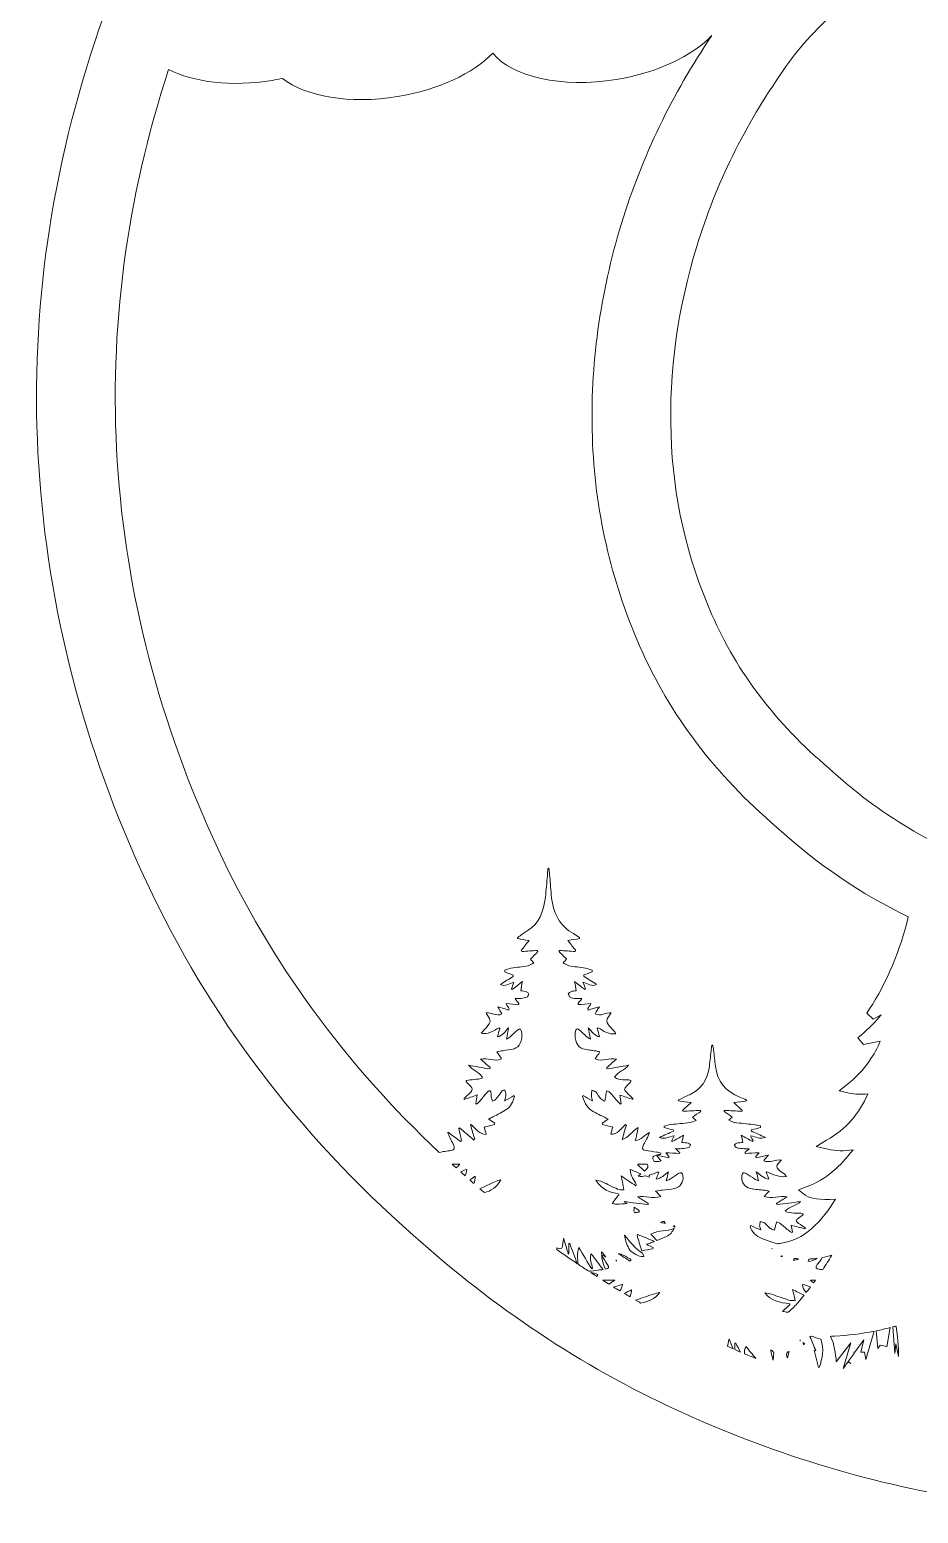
# Model space of a CAD drawing. Header units: millimetres. Extents: x 14 to 187, y -120 to -22.
# Drawn here: x 13.7 to 47.5, y -115.7 to -59.2 of the extents above; entities that cross this region are included whole.
import ezdxf

# ---------------------------------------------------------------- set-up
doc = ezdxf.new("R2010")
doc.units = ezdxf.units.MM
doc.header["$MEASUREMENT"] = 0
doc.layers.add('Layer 2', color=7, linetype='Continuous')

msp = doc.modelspace()

# ---------------------------------------------------------------- linework, layer by layer
at = {"layer": 'Layer 2', "lineweight": 0}
for points, knots in [([(64.822, -64.776), (64.822, -64.776), (60.546, -85.003), (60.546, -85.003), (60.546, -85.003), (71.295, -85.003), (71.295, -85.003), (71.295, -85.003), (70.832, -85.581), (70.832, -85.581), (69.059, -87.585), (67.036, -89.106), (64.763, -90.146), (62.49, -91.186), (60.141, -91.804), (57.714, -91.996), (57.227, -92.034), (56.742, -92.054), (56.259, -92.054), (54.33, -92.054), (52.426, -91.745), (50.547, -91.129), (48.195, -90.359), (46.057, -89.088), (44.133, -87.314), (42.127, -85.62), (40.645, -83.674), (39.682, -81.477), (38.718, -79.282), (38.198, -76.99), (38.122, -74.6), (38.044, -72.213), (38.371, -69.824), (39.104, -67.434), (39.836, -65.047), (40.934, -62.811), (42.399, -60.73), (43.477, -59.112), (45.115, -57.707), (47.311, -56.512), (49.507, -55.318), (51.952, -54.471), (54.65, -53.969), (56.111, -53.698), (57.616, -53.563), (59.167, -53.563), (60.48, -53.563), (61.826, -53.66), (63.204, -53.853), (66.209, -54.278), (69.098, -55.338), (71.872, -57.032), (71.872, -57.032), (87.707, -39.232), (87.707, -39.232), (83.315, -35.842), (78.247, -33.453), (72.508, -32.066), (68.374, -31.067), (64.2, -30.569), (59.986, -30.569), (58.348, -30.569), (56.705, -30.644), (55.055, -30.794), (49.16, -31.334), (43.534, -32.799), (38.18, -35.186), (32.823, -37.576), (28.298, -40.85), (24.598, -45.011), (20.745, -49.403), (17.933, -54.278), (16.161, -59.633), (14.388, -64.989), (13.676, -70.382), (14.023, -75.814), (14.369, -81.246), (15.737, -86.525), (18.126, -91.649), (20.513, -96.774), (23.905, -101.262), (28.298, -105.114), (31.378, -107.888), (34.712, -110.104), (38.295, -111.76), (41.878, -113.418), (45.577, -114.554), (49.392, -115.17), (51.652, -115.535), (53.919, -115.717), (56.193, -115.717), (57.756, -115.717), (59.322, -115.631), (60.892, -115.459), (64.744, -115.034), (68.48, -114.13), (72.103, -112.743), (72.103, -112.743), (72.103, -115.17), (72.103, -115.17), (72.103, -115.17), (94.873, -115.286), (94.873, -115.286), (94.873, -115.286), (94.873, -64.891), (94.873, -64.891), (94.873, -64.891), (64.822, -64.776), (64.822, -64.776)], [0, 0, 0, 0, 1, 1, 1, 2, 2, 2, 3, 3, 3, 4, 4, 4, 5, 5, 5, 6, 6, 6, 7, 7, 7, 8, 8, 8, 9, 9, 9, 10, 10, 10, 11, 11, 11, 12, 12, 12, 13, 13, 13, 14, 14, 14, 15, 15, 15, 16, 16, 16, 17, 17, 17, 18, 18, 18, 19, 19, 19, 20, 20, 20, 21, 21, 21, 22, 22, 22, 23, 23, 23, 24, 24, 24, 25, 25, 25, 26, 26, 26, 27, 27, 27, 28, 28, 28, 29, 29, 29, 30, 30, 30, 31, 31, 31, 32, 32, 32, 33, 33, 33, 34, 34, 34, 35, 35, 35, 36, 36, 36, 36]), ([(45.668, -96.531), (45.668, -96.531), (45.586, -96.659), (45.586, -96.659), (45.586, -96.659), (45.825, -96.884), (45.825, -96.884), (45.825, -96.884), (46.13, -96.718), (46.13, -96.718), (45.919, -96.98), (45.674, -97.228), (45.381, -97.48), (45.381, -97.48), (45.248, -97.594), (45.248, -97.594), (45.248, -97.594), (45.453, -97.854), (45.453, -97.854), (45.453, -97.854), (46.1, -97.725), (46.1, -97.725), (45.995, -97.979), (45.856, -98.229), (45.68, -98.484), (45.455, -98.808), (45.178, -99.099), (44.831, -99.376), (44.831, -99.376), (44.527, -99.619), (44.527, -99.619), (44.527, -99.619), (44.908, -99.698), (44.908, -99.698), (45.142, -99.747), (45.371, -99.758), (45.618, -99.733), (45.313, -100.488), (44.799, -101.067), (44.052, -101.499), (44.052, -101.499), (43.65, -101.732), (43.65, -101.732), (43.65, -101.732), (44.102, -101.835), (44.102, -101.835), (44.403, -101.905), (44.714, -101.916), (45.061, -101.867), (44.57, -102.476), (44.063, -102.99), (43.292, -103.271), (43.292, -103.271), (42.984, -103.384), (42.984, -103.384), (42.984, -103.384), (43.241, -103.586), (43.241, -103.586), (43.427, -103.734), (43.804, -103.784), (44.39, -103.742), (44.145, -104.138), (43.861, -104.535), (43.484, -104.865), (43.127, -105.176), (42.733, -105.361), (42.281, -105.429), (42.25, -105.433), (42.22, -105.439), (42.192, -105.446), (42.192, -105.446), (42.162, -105.452), (42.162, -105.452), (41.961, -105.381), (41.766, -105.319), (41.58, -105.24), (41.37, -105.151), (41.206, -105.008), (41.134, -104.786), (41.141, -104.775), (41.149, -104.763), (41.156, -104.752), (41.278, -104.804), (41.401, -104.855), (41.547, -104.917), (41.524, -104.847), (41.5, -104.808), (41.5, -104.768), (41.5, -104.71), (41.516, -104.652), (41.525, -104.594), (41.578, -104.611), (41.64, -104.615), (41.681, -104.647), (41.76, -104.71), (41.822, -104.793), (41.902, -104.856), (41.947, -104.892), (42.011, -104.904), (42.066, -104.927), (42.078, -104.876), (42.09, -104.824), (42.101, -104.773), (42.103, -104.765), (42.099, -104.755), (42.102, -104.748), (42.117, -104.702), (42.133, -104.656), (42.149, -104.611), (42.191, -104.626), (42.24, -104.633), (42.274, -104.659), (42.37, -104.734), (42.459, -104.82), (42.554, -104.898), (42.607, -104.941), (42.665, -104.977), (42.721, -105.016), (42.731, -105.008), (42.742, -105), (42.752, -104.992), (42.734, -104.91), (42.716, -104.828), (42.697, -104.738), (42.884, -104.785), (43.059, -104.83), (43.235, -104.874), (43.238, -104.864), (43.242, -104.854), (43.245, -104.843), (43.159, -104.784), (43.072, -104.727), (42.987, -104.666), (42.863, -104.577), (42.864, -104.551), (42.985, -104.464), (43.045, -104.421), (43.103, -104.376), (43.162, -104.332), (43.159, -104.32), (43.155, -104.308), (43.152, -104.296), (42.935, -104.251), (42.699, -104.314), (42.468, -104.203), (42.645, -104.021), (42.887, -103.993), (43.057, -103.838), (42.756, -103.875), (42.456, -103.912), (42.155, -103.949), (42.153, -103.935), (42.15, -103.921), (42.148, -103.907), (42.283, -103.822), (42.418, -103.736), (42.554, -103.65), (42.258, -103.598), (41.976, -103.747), (41.667, -103.641), (41.738, -103.565), (41.79, -103.509), (41.857, -103.436), (41.787, -103.423), (41.739, -103.412), (41.69, -103.406), (41.51, -103.384), (41.327, -103.374), (41.149, -103.34), (40.916, -103.295), (40.779, -103.074), (40.824, -102.843), (40.845, -102.739), (40.894, -102.71), (40.984, -102.763), (41.093, -102.828), (41.195, -102.906), (41.302, -102.974), (41.341, -102.999), (41.387, -103.012), (41.462, -103.044), (41.426, -102.906), (41.399, -102.803), (41.372, -102.701), (41.525, -102.809), (41.639, -102.958), (41.845, -102.977), (41.811, -102.888), (41.779, -102.806), (41.747, -102.724), (41.756, -102.717), (41.765, -102.709), (41.774, -102.701), (42.012, -102.804), (42.249, -102.914), (42.522, -102.881), (42.497, -102.84), (42.464, -102.812), (42.431, -102.784), (42.361, -102.729), (42.288, -102.678), (42.223, -102.618), (42.126, -102.529), (42.127, -102.467), (42.216, -102.369), (42.248, -102.335), (42.282, -102.302), (42.329, -102.253), (42.093, -102.226), (41.891, -102.378), (41.655, -102.278), (41.72, -102.202), (41.771, -102.143), (41.834, -102.067), (41.665, -102.103), (41.515, -102.135), (41.365, -102.167), (41.36, -102.153), (41.356, -102.138), (41.351, -102.124), (41.39, -102.078), (41.429, -102.032), (41.48, -101.972), (41.29, -101.983), (41.121, -101.993), (40.951, -102.002), (40.949, -101.989), (40.948, -101.975), (40.946, -101.961), (40.991, -101.922), (41.035, -101.883), (41.107, -101.82), (40.993, -101.82), (40.918, -101.825), (40.845, -101.819), (40.766, -101.812), (40.684, -101.805), (40.61, -101.779), (40.576, -101.767), (40.558, -101.711), (40.532, -101.675), (40.566, -101.652), (40.596, -101.618), (40.632, -101.61), (40.705, -101.593), (40.782, -101.59), (40.862, -101.581), (40.841, -101.491), (40.822, -101.408), (40.798, -101.306), (40.957, -101.395), (41.095, -101.471), (41.232, -101.547), (41.238, -101.535), (41.245, -101.524), (41.252, -101.512), (41.223, -101.459), (41.194, -101.406), (41.149, -101.324), (41.35, -101.366), (41.512, -101.475), (41.719, -101.389), (41.521, -101.3), (41.349, -101.223), (41.177, -101.145), (41.181, -101.132), (41.186, -101.118), (41.19, -101.105), (41.305, -101.073), (41.42, -101.042), (41.535, -101.011), (41.534, -100.992), (41.532, -100.974), (41.531, -100.955), (41.439, -100.936), (41.347, -100.911), (41.253, -100.9), (41.018, -100.872), (40.781, -100.854), (40.546, -100.823), (40.475, -100.813), (40.408, -100.771), (40.321, -100.736), (40.381, -100.684), (40.412, -100.658), (40.459, -100.618), (40.346, -100.54), (40.244, -100.468), (40.142, -100.397), (40.147, -100.385), (40.152, -100.372), (40.157, -100.36), (40.38, -100.371), (40.602, -100.383), (40.825, -100.395), (40.829, -100.382), (40.834, -100.369), (40.838, -100.356), (40.739, -100.266), (40.64, -100.176), (40.513, -100.06), (40.702, -100.037), (40.849, -100.02), (40.997, -100.002), (40.998, -99.99), (41, -99.979), (41.001, -99.967), (40.915, -99.928), (40.83, -99.886), (40.742, -99.851), (40.206, -99.637), (39.877, -99.26), (39.814, -98.673), (39.792, -98.471), (39.769, -98.269), (39.745, -98.067), (39.737, -98.002), (39.724, -97.938), (39.714, -97.873), (39.702, -97.875), (39.69, -97.876), (39.678, -97.877), (39.669, -97.952), (39.66, -98.027), (39.651, -98.102), (39.625, -98.316), (39.604, -98.531), (39.571, -98.745), (39.502, -99.2), (39.283, -99.553), (38.851, -99.752), (38.736, -99.805), (38.621, -99.86), (38.507, -99.915), (38.469, -99.933), (38.433, -99.954), (38.396, -99.973), (38.4, -99.983), (38.403, -99.992), (38.406, -100.002), (38.553, -100.02), (38.7, -100.039), (38.887, -100.063), (38.756, -100.18), (38.657, -100.269), (38.558, -100.358), (38.564, -100.37), (38.569, -100.382), (38.575, -100.395), (38.798, -100.383), (39.02, -100.372), (39.243, -100.361), (39.246, -100.373), (39.249, -100.386), (39.253, -100.398), (39.151, -100.471), (39.05, -100.544), (38.941, -100.622), (38.991, -100.665), (39.022, -100.691), (39.081, -100.742), (38.985, -100.775), (38.915, -100.814), (38.841, -100.823), (38.602, -100.855), (38.361, -100.873), (38.121, -100.902), (38.034, -100.912), (37.949, -100.94), (37.864, -100.959), (37.864, -100.977), (37.864, -100.995), (37.864, -101.013), (37.979, -101.044), (38.094, -101.076), (38.21, -101.107), (38.211, -101.121), (38.213, -101.135), (38.215, -101.149), (38.043, -101.226), (37.871, -101.304), (37.679, -101.39), (37.888, -101.474), (38.049, -101.363), (38.241, -101.329), (38.202, -101.407), (38.175, -101.464), (38.147, -101.52), (38.155, -101.53), (38.163, -101.539), (38.171, -101.549), (38.307, -101.472), (38.442, -101.394), (38.601, -101.304), (38.577, -101.406), (38.557, -101.489), (38.536, -101.58), (38.62, -101.59), (38.7, -101.595), (38.777, -101.612), (38.809, -101.619), (38.86, -101.653), (38.859, -101.674), (38.858, -101.708), (38.829, -101.763), (38.801, -101.772), (38.718, -101.798), (38.629, -101.809), (38.542, -101.818), (38.471, -101.825), (38.399, -101.819), (38.294, -101.819), (38.367, -101.887), (38.412, -101.928), (38.456, -101.969), (38.453, -101.981), (38.449, -101.993), (38.446, -102.004), (38.276, -101.994), (38.106, -101.984), (37.92, -101.973), (37.972, -102.037), (38.01, -102.083), (38.047, -102.129), (38.041, -102.142), (38.035, -102.154), (38.028, -102.167), (37.882, -102.135), (37.735, -102.103), (37.572, -102.068), (37.626, -102.054), (37.681, -102.04), (37.736, -102.026), (37.735, -102.013), (37.734, -101.999), (37.734, -101.986), (37.682, -101.974), (37.631, -101.958), (37.579, -101.95), (37.434, -101.927), (37.288, -101.914), (37.144, -101.884), (37.023, -101.859), (37.008, -101.797), (37.079, -101.661), (37.115, -101.592), (37.157, -101.528), (37.191, -101.458), (37.231, -101.374), (37.267, -101.286), (37.305, -101.2), (37.118, -101.289), (36.981, -101.497), (36.761, -101.51), (36.799, -101.338), (36.831, -101.195), (36.873, -101.008), (36.644, -101.148), (36.499, -101.403), (36.259, -101.47), (36.317, -101.27), (36.368, -101.095), (36.419, -100.921), (36.409, -100.913), (36.399, -100.904), (36.389, -100.896), (36.222, -101.065), (36.07, -101.281), (35.825, -101.272), (35.854, -101.172), (35.877, -101.091), (35.903, -101.001), (35.764, -100.967), (35.636, -100.935), (35.507, -100.904), (35.505, -100.884), (35.503, -100.864), (35.502, -100.845), (35.574, -100.796), (35.646, -100.747), (35.728, -100.691), (35.53, -100.593), (35.34, -100.513), (35.158, -100.406), (34.968, -100.294), (34.82, -100.113), (34.754, -99.834), (34.761, -99.82), (34.767, -99.806), (34.774, -99.792), (34.885, -99.856), (34.996, -99.921), (35.129, -99.999), (35.108, -99.911), (35.086, -99.861), (35.086, -99.812), (35.086, -99.739), (35.101, -99.665), (35.109, -99.592), (35.157, -99.613), (35.213, -99.619), (35.25, -99.659), (35.322, -99.738), (35.379, -99.843), (35.451, -99.922), (35.492, -99.968), (35.55, -99.983), (35.6, -100.011), (35.611, -99.947), (35.622, -99.882), (35.632, -99.818), (35.633, -99.807), (35.63, -99.795), (35.632, -99.786), (35.646, -99.728), (35.661, -99.671), (35.675, -99.614), (35.713, -99.633), (35.758, -99.641), (35.789, -99.674), (35.876, -99.769), (35.957, -99.876), (36.043, -99.974), (36.091, -100.029), (36.144, -100.074), (36.194, -100.124), (36.204, -100.114), (36.213, -100.104), (36.223, -100.094), (36.206, -99.99), (36.19, -99.886), (36.173, -99.774), (36.342, -99.833), (36.501, -99.889), (36.661, -99.945), (36.664, -99.932), (36.667, -99.919), (36.67, -99.906), (36.592, -99.832), (36.513, -99.76), (36.436, -99.683), (36.324, -99.571), (36.325, -99.538), (36.434, -99.428), (36.488, -99.374), (36.541, -99.318), (36.595, -99.262), (36.592, -99.247), (36.589, -99.233), (36.585, -99.218), (36.389, -99.16), (36.175, -99.24), (35.965, -99.1), (36.126, -98.871), (36.345, -98.837), (36.499, -98.64), (36.226, -98.687), (35.954, -98.734), (35.681, -98.78), (35.679, -98.763), (35.677, -98.745), (35.674, -98.728), (35.797, -98.62), (35.92, -98.512), (36.043, -98.404), (35.774, -98.339), (35.518, -98.526), (35.237, -98.393), (35.302, -98.297), (35.349, -98.226), (35.411, -98.134), (35.347, -98.118), (35.303, -98.104), (35.259, -98.097), (35.095, -98.069), (34.929, -98.057), (34.767, -98.014), (34.556, -97.958), (34.431, -97.679), (34.473, -97.388), (34.491, -97.257), (34.536, -97.221), (34.618, -97.288), (34.717, -97.37), (34.809, -97.468), (34.906, -97.553), (34.941, -97.584), (34.983, -97.601), (35.052, -97.641), (35.019, -97.467), (34.994, -97.338), (34.97, -97.209), (35.108, -97.346), (35.213, -97.533), (35.399, -97.557), (35.368, -97.445), (35.339, -97.342), (35.31, -97.239), (35.318, -97.229), (35.326, -97.22), (35.335, -97.21), (35.551, -97.339), (35.766, -97.478), (36.014, -97.437), (35.991, -97.385), (35.961, -97.349), (35.931, -97.315), (35.868, -97.244), (35.801, -97.18), (35.742, -97.105), (35.655, -96.993), (35.655, -96.914), (35.736, -96.792), (35.765, -96.748), (35.796, -96.707), (35.838, -96.646), (35.624, -96.612), (35.441, -96.803), (35.227, -96.677), (35.286, -96.581), (35.332, -96.507), (35.39, -96.412), (35.236, -96.457), (35.1, -96.497), (34.964, -96.537), (34.959, -96.519), (34.955, -96.501), (34.951, -96.483), (34.987, -96.425), (35.022, -96.367), (35.068, -96.292), (34.896, -96.306), (34.742, -96.318), (34.588, -96.33), (34.586, -96.313), (34.585, -96.295), (34.584, -96.278), (34.624, -96.229), (34.664, -96.18), (34.729, -96.1), (34.626, -96.1), (34.558, -96.106), (34.491, -96.099), (34.42, -96.091), (34.346, -96.081), (34.278, -96.049), (34.248, -96.034), (34.231, -95.963), (34.208, -95.918), (34.238, -95.89), (34.266, -95.846), (34.299, -95.836), (34.365, -95.814), (34.434, -95.811), (34.507, -95.799), (34.488, -95.686), (34.471, -95.582), (34.449, -95.453), (34.594, -95.565), (34.718, -95.661), (34.843, -95.757), (34.849, -95.742), (34.855, -95.727), (34.861, -95.713), (34.835, -95.646), (34.809, -95.58), (34.767, -95.476), (34.95, -95.53), (35.097, -95.666), (35.285, -95.558), (35.106, -95.446), (34.949, -95.349), (34.793, -95.251), (34.797, -95.234), (34.801, -95.217), (34.805, -95.2), (34.909, -95.161), (35.014, -95.121), (35.118, -95.082), (35.117, -95.058), (35.116, -95.035), (35.114, -95.012), (35.03, -94.988), (34.947, -94.957), (34.862, -94.943), (34.649, -94.907), (34.434, -94.885), (34.221, -94.845), (34.156, -94.833), (34.095, -94.78), (34.016, -94.736), (34.071, -94.67), (34.099, -94.637), (34.141, -94.587), (34.039, -94.489), (33.946, -94.399), (33.853, -94.309), (33.858, -94.294), (33.862, -94.278), (33.867, -94.262), (34.069, -94.277), (34.271, -94.292), (34.474, -94.306), (34.477, -94.29), (34.481, -94.274), (34.485, -94.257), (34.395, -94.144), (34.306, -94.031), (34.19, -93.885), (34.362, -93.857), (34.495, -93.834), (34.629, -93.812), (34.631, -93.797), (34.632, -93.782), (34.633, -93.768), (34.555, -93.719), (34.478, -93.667), (34.399, -93.622), (33.912, -93.352), (33.613, -92.878), (33.556, -92.139), (33.536, -91.884), (33.515, -91.63), (33.493, -91.376), (33.486, -91.295), (33.475, -91.214), (33.465, -91.133), (33.454, -91.134), (33.443, -91.136), (33.432, -91.137), (33.424, -91.232), (33.416, -91.326), (33.408, -91.42), (33.384, -91.69), (33.365, -91.961), (33.335, -92.229), (33.272, -92.803), (33.074, -93.247), (32.682, -93.497), (32.577, -93.564), (32.473, -93.633), (32.369, -93.702), (32.335, -93.725), (32.303, -93.751), (32.269, -93.776), (32.272, -93.788), (32.275, -93.8), (32.278, -93.812), (32.412, -93.835), (32.545, -93.859), (32.715, -93.888), (32.596, -94.036), (32.506, -94.148), (32.416, -94.26), (32.421, -94.275), (32.426, -94.291), (32.431, -94.306), (32.634, -94.292), (32.836, -94.278), (33.038, -94.264), (33.04, -94.279), (33.043, -94.295), (33.046, -94.311), (32.954, -94.402), (32.862, -94.494), (32.763, -94.592), (32.809, -94.647), (32.837, -94.679), (32.891, -94.743), (32.804, -94.785), (32.74, -94.834), (32.673, -94.846), (32.456, -94.885), (32.237, -94.908), (32.02, -94.944), (31.941, -94.958), (31.864, -94.992), (31.786, -95.017), (31.786, -95.04), (31.786, -95.062), (31.786, -95.085), (31.891, -95.124), (31.995, -95.164), (32.1, -95.203), (32.101, -95.221), (32.103, -95.239), (32.105, -95.256), (31.949, -95.353), (31.793, -95.45), (31.618, -95.559), (31.808, -95.665), (31.954, -95.526), (32.128, -95.483), (32.093, -95.581), (32.068, -95.652), (32.043, -95.723), (32.05, -95.735), (32.057, -95.747), (32.064, -95.759), (32.188, -95.662), (32.311, -95.564), (32.455, -95.45), (32.433, -95.58), (32.415, -95.684), (32.396, -95.798), (32.472, -95.811), (32.545, -95.817), (32.615, -95.838), (32.644, -95.847), (32.69, -95.89), (32.689, -95.916), (32.688, -95.96), (32.662, -96.029), (32.636, -96.04), (32.561, -96.072), (32.481, -96.087), (32.402, -96.098), (32.337, -96.107), (32.272, -96.1), (32.176, -96.1), (32.243, -96.185), (32.283, -96.236), (32.323, -96.288), (32.32, -96.303), (32.317, -96.318), (32.314, -96.333), (32.16, -96.32), (32.005, -96.307), (31.837, -96.293), (31.884, -96.373), (31.919, -96.431), (31.953, -96.489), (31.947, -96.505), (31.941, -96.521), (31.935, -96.538), (31.801, -96.497), (31.666, -96.456), (31.516, -96.411), (31.573, -96.509), (31.619, -96.587), (31.676, -96.685), (31.461, -96.795), (31.277, -96.611), (31.072, -96.647), (31.092, -96.682), (31.099, -96.699), (31.109, -96.713), (31.272, -96.945), (31.27, -96.989), (31.084, -97.199), (31.017, -97.273), (30.949, -97.345), (30.882, -97.418), (31.138, -97.478), (31.352, -97.338), (31.569, -97.21), (31.577, -97.22), (31.585, -97.229), (31.593, -97.238), (31.564, -97.341), (31.536, -97.444), (31.504, -97.558), (31.689, -97.532), (31.797, -97.35), (31.931, -97.215), (31.908, -97.345), (31.885, -97.474), (31.854, -97.649), (31.925, -97.602), (31.967, -97.58), (32.004, -97.547), (32.094, -97.467), (32.18, -97.376), (32.272, -97.298), (32.367, -97.218), (32.414, -97.252), (32.432, -97.399), (32.467, -97.69), (32.347, -97.955), (32.139, -98.014), (32.001, -98.053), (31.858, -98.062), (31.717, -98.086), (31.648, -98.098), (31.579, -98.113), (31.488, -98.131), (31.557, -98.232), (31.605, -98.303), (31.667, -98.393), (31.384, -98.527), (31.128, -98.336), (30.863, -98.406), (30.986, -98.514), (31.108, -98.622), (31.23, -98.731), (31.227, -98.748), (31.224, -98.765), (31.22, -98.782), (30.948, -98.735), (30.676, -98.688), (30.404, -98.64), (30.563, -98.835), (30.78, -98.874), (30.923, -99.078), (30.92, -99.102), (30.917, -99.125), (30.914, -99.149), (30.716, -99.173), (30.517, -99.196), (30.319, -99.22), (30.315, -99.233), (30.311, -99.247), (30.308, -99.261), (30.367, -99.322), (30.425, -99.386), (30.486, -99.444), (30.563, -99.517), (30.571, -99.586), (30.489, -99.662), (30.402, -99.743), (30.318, -99.827), (30.232, -99.91), (30.236, -99.922), (30.24, -99.934), (30.244, -99.947), (30.404, -99.889), (30.565, -99.832), (30.731, -99.773), (30.713, -99.892), (30.697, -99.995), (30.682, -100.098), (30.693, -100.106), (30.703, -100.115), (30.714, -100.123), (30.765, -100.071), (30.818, -100.022), (30.866, -99.966), (30.955, -99.865), (31.038, -99.752), (31.131, -99.658), (31.22, -99.566), (31.259, -99.596), (31.27, -99.749), (31.272, -99.781), (31.266, -99.815), (31.272, -99.845), (31.282, -99.903), (31.298, -99.959), (31.312, -100.015), (31.353, -99.993), (31.402, -99.983), (31.434, -99.945), (31.519, -99.845), (31.593, -99.729), (31.679, -99.63), (31.706, -99.599), (31.772, -99.575), (31.789, -99.596), (31.816, -99.632), (31.83, -99.706), (31.828, -99.763), (31.825, -99.832), (31.8, -99.9), (31.778, -99.996), (31.911, -99.92), (32.023, -99.856), (32.135, -99.792), (32.141, -99.807), (32.147, -99.822), (32.154, -99.837), (32.097, -100.038), (32.008, -100.214), (31.867, -100.31), (31.696, -100.426), (31.513, -100.511), (31.335, -100.608), (31.286, -100.635), (31.234, -100.657), (31.168, -100.688), (31.261, -100.75), (31.331, -100.796), (31.401, -100.843), (31.4, -100.863), (31.398, -100.883), (31.397, -100.903), (31.267, -100.935), (31.137, -100.968), (30.999, -101.003), (31.027, -101.1), (31.051, -101.179), (31.079, -101.275), (30.831, -101.276), (30.679, -101.06), (30.51, -100.894), (30.502, -100.904), (30.493, -100.914), (30.484, -100.924), (30.535, -101.099), (30.587, -101.274), (30.638, -101.449), (30.627, -101.463), (30.617, -101.476), (30.606, -101.49), (30.425, -101.336), (30.244, -101.182), (30.062, -101.027), (30.055, -101.037), (30.048, -101.047), (30.04, -101.057), (30.073, -101.203), (30.105, -101.349), (30.137, -101.495), (30.125, -101.511), (30.112, -101.527), (30.099, -101.544), (29.937, -101.425), (29.775, -101.306), (29.613, -101.187), (29.667, -101.355), (29.74, -101.5), (29.815, -101.643), (29.899, -101.802), (29.883, -101.858), (29.741, -101.888), (29.661, -101.905), (29.58, -101.91), (29.5, -101.924), (29.43, -101.936), (29.361, -101.949), (29.291, -101.962), (25.701, -98.601), (22.862, -94.712), (20.845, -90.381), (18.626, -85.622), (17.338, -80.657), (17.017, -75.623), (16.699, -70.639), (17.358, -65.615), (18.973, -60.689), (19.913, -61.176), (21.36, -61.359), (22.925, -61.105), (23.056, -61.083), (23.184, -61.058), (23.312, -61.031), (24.193, -61.72), (25.865, -62.023), (27.698, -61.724), (29.27, -61.469), (30.59, -60.832), (31.325, -60.068), (32.063, -60.971), (33.946, -61.41), (36.036, -61.07), (37.621, -60.812), (38.951, -60.166), (39.682, -59.394), (38.174, -61.616), (37.012, -64.021), (36.236, -66.554), (35.41, -69.246), (35.035, -71.986), (35.123, -74.695), (35.211, -77.456), (35.821, -80.144), (36.935, -82.681), (38.071, -85.276), (39.825, -87.591), (42.147, -89.564), (43.687, -90.975), (45.369, -92.115), (47.163, -92.983), (46.864, -94.263), (46.363, -95.453), (45.668, -96.531)], [0, 0, 0, 0, 1, 1, 1, 2, 2, 2, 3, 3, 3, 4, 4, 4, 5, 5, 5, 6, 6, 6, 7, 7, 7, 8, 8, 8, 9, 9, 9, 10, 10, 10, 11, 11, 11, 12, 12, 12, 13, 13, 13, 14, 14, 14, 15, 15, 15, 16, 16, 16, 17, 17, 17, 18, 18, 18, 19, 19, 19, 20, 20, 20, 21, 21, 21, 22, 22, 22, 23, 23, 23, 24, 24, 24, 25, 25, 25, 26, 26, 26, 27, 27, 27, 28, 28, 28, 29, 29, 29, 30, 30, 30, 31, 31, 31, 32, 32, 32, 33, 33, 33, 34, 34, 34, 35, 35, 35, 36, 36, 36, 37, 37, 37, 38, 38, 38, 39, 39, 39, 40, 40, 40, 41, 41, 41, 42, 42, 42, 43, 43, 43, 44, 44, 44, 45, 45, 45, 46, 46, 46, 47, 47, 47, 48, 48, 48, 49, 49, 49, 50, 50, 50, 51, 51, 51, 52, 52, 52, 53, 53, 53, 54, 54, 54, 55, 55, 55, 56, 56, 56, 57, 57, 57, 58, 58, 58, 59, 59, 59, 60, 60, 60, 61, 61, 61, 62, 62, 62, 63, 63, 63, 64, 64, 64, 65, 65, 65, 66, 66, 66, 67, 67, 67, 68, 68, 68, 69, 69, 69, 70, 70, 70, 71, 71, 71, 72, 72, 72, 73, 73, 73, 74, 74, 74, 75, 75, 75, 76, 76, 76, 77, 77, 77, 78, 78, 78, 79, 79, 79, 80, 80, 80, 81, 81, 81, 82, 82, 82, 83, 83, 83, 84, 84, 84, 85, 85, 85, 86, 86, 86, 87, 87, 87, 88, 88, 88, 89, 89, 89, 90, 90, 90, 91, 91, 91, 92, 92, 92, 93, 93, 93, 94, 94, 94, 95, 95, 95, 96, 96, 96, 97, 97, 97, 98, 98, 98, 99, 99, 99, 100, 100, 100, 101, 101, 101, 102, 102, 102, 103, 103, 103, 104, 104, 104, 105, 105, 105, 106, 106, 106, 107, 107, 107, 108, 108, 108, 109, 109, 109, 110, 110, 110, 111, 111, 111, 112, 112, 112, 113, 113, 113, 114, 114, 114, 115, 115, 115, 116, 116, 116, 117, 117, 117, 118, 118, 118, 119, 119, 119, 120, 120, 120, 121, 121, 121, 122, 122, 122, 123, 123, 123, 124, 124, 124, 125, 125, 125, 126, 126, 126, 127, 127, 127, 128, 128, 128, 129, 129, 129, 130, 130, 130, 131, 131, 131, 132, 132, 132, 133, 133, 133, 134, 134, 134, 135, 135, 135, 136, 136, 136, 137, 137, 137, 138, 138, 138, 139, 139, 139, 140, 140, 140, 141, 141, 141, 142, 142, 142, 143, 143, 143, 144, 144, 144, 145, 145, 145, 146, 146, 146, 147, 147, 147, 148, 148, 148, 149, 149, 149, 150, 150, 150, 151, 151, 151, 152, 152, 152, 153, 153, 153, 154, 154, 154, 155, 155, 155, 156, 156, 156, 157, 157, 157, 158, 158, 158, 159, 159, 159, 160, 160, 160, 161, 161, 161, 162, 162, 162, 163, 163, 163, 164, 164, 164, 165, 165, 165, 166, 166, 166, 167, 167, 167, 168, 168, 168, 169, 169, 169, 170, 170, 170, 171, 171, 171, 172, 172, 172, 173, 173, 173, 174, 174, 174, 175, 175, 175, 176, 176, 176, 177, 177, 177, 178, 178, 178, 179, 179, 179, 180, 180, 180, 181, 181, 181, 182, 182, 182, 183, 183, 183, 184, 184, 184, 185, 185, 185, 186, 186, 186, 187, 187, 187, 188, 188, 188, 189, 189, 189, 190, 190, 190, 191, 191, 191, 192, 192, 192, 193, 193, 193, 194, 194, 194, 195, 195, 195, 196, 196, 196, 197, 197, 197, 198, 198, 198, 199, 199, 199, 200, 200, 200, 201, 201, 201, 202, 202, 202, 203, 203, 203, 204, 204, 204, 205, 205, 205, 206, 206, 206, 207, 207, 207, 208, 208, 208, 209, 209, 209, 210, 210, 210, 211, 211, 211, 212, 212, 212, 213, 213, 213, 214, 214, 214, 215, 215, 215, 216, 216, 216, 217, 217, 217, 218, 218, 218, 219, 219, 219, 220, 220, 220, 221, 221, 221, 222, 222, 222, 223, 223, 223, 224, 224, 224, 225, 225, 225, 226, 226, 226, 227, 227, 227, 228, 228, 228, 229, 229, 229, 230, 230, 230, 231, 231, 231, 232, 232, 232, 233, 233, 233, 234, 234, 234, 235, 235, 235, 236, 236, 236, 237, 237, 237, 238, 238, 238, 239, 239, 239, 240, 240, 240, 241, 241, 241, 242, 242, 242, 243, 243, 243, 244, 244, 244, 245, 245, 245, 246, 246, 246, 247, 247, 247, 248, 248, 248, 249, 249, 249, 250, 250, 250, 251, 251, 251, 252, 252, 252, 253, 253, 253, 254, 254, 254, 255, 255, 255, 256, 256, 256, 257, 257, 257, 258, 258, 258, 259, 259, 259, 260, 260, 260, 261, 261, 261, 262, 262, 262, 263, 263, 263, 264, 264, 264, 265, 265, 265, 266, 266, 266, 267, 267, 267, 268, 268, 268, 269, 269, 269, 270, 270, 270, 271, 271, 271, 272, 272, 272, 273, 273, 273, 274, 274, 274, 275, 275, 275, 276, 276, 276, 277, 277, 277, 278, 278, 278, 279, 279, 279, 280, 280, 280, 281, 281, 281, 282, 282, 282, 283, 283, 283, 284, 284, 284, 285, 285, 285, 286, 286, 286, 287, 287, 287, 288, 288, 288, 289, 289, 289, 290, 290, 290, 291, 291, 291, 292, 292, 292, 293, 293, 293, 294, 294, 294, 295, 295, 295, 296, 296, 296, 297, 297, 297, 298, 298, 298, 299, 299, 299, 300, 300, 300, 301, 301, 301, 302, 302, 302, 303, 303, 303, 304, 304, 304, 305, 305, 305, 306, 306, 306, 307, 307, 307, 308, 308, 308, 309, 309, 309, 310, 310, 310, 311, 311, 311, 312, 312, 312, 313, 313, 313, 314, 314, 314, 315, 315, 315, 316, 316, 316, 317, 317, 317, 318, 318, 318, 319, 319, 319, 320, 320, 320, 321, 321, 321, 322, 322, 322, 323, 323, 323, 324, 324, 324, 325, 325, 325, 326, 326, 326, 327, 327, 327, 328, 328, 328, 329, 329, 329, 330, 330, 330, 331, 331, 331, 332, 332, 332, 333, 333, 333, 334, 334, 334, 335, 335, 335, 336, 336, 336, 337, 337, 337, 338, 338, 338, 339, 339, 339, 340, 340, 340, 341, 341, 341, 342, 342, 342, 343, 343, 343, 344, 344, 344, 345, 345, 345, 346, 346, 346, 347, 347, 347, 348, 348, 348, 349, 349, 349, 350, 350, 350, 351, 351, 351, 352, 352, 352, 353, 353, 353, 354, 354, 354, 355, 355, 355, 356, 356, 356, 357, 357, 357, 358, 358, 358, 358]), ([(37.552, -102.073), (37.557, -102.072), (37.563, -102.07), (37.568, -102.069), (37.63, -102.145), (37.681, -102.208), (37.743, -102.284), (37.649, -102.319), (37.561, -102.317), (37.475, -102.304), (37.393, -102.154), (37.407, -102.111), (37.552, -102.073)], [0, 0, 0, 0, 1, 1, 1, 2, 2, 2, 3, 3, 3, 4, 4, 4, 4]), ([(29.931, -102.548), (29.88, -102.503), (29.829, -102.457), (29.779, -102.412), (29.876, -102.412), (29.973, -102.412), (30.078, -102.412), (30.026, -102.46), (29.979, -102.504), (29.931, -102.548)], [0, 0, 0, 0, 1, 1, 1, 2, 2, 2, 3, 3, 3, 3]), ([(30.278, -102.861), (30.278, -102.861), (30.276, -102.859), (30.276, -102.859), (30.219, -102.808), (30.163, -102.757), (30.106, -102.706), (30.184, -102.673), (30.258, -102.641), (30.338, -102.607), (30.335, -102.708), (30.31, -102.787), (30.278, -102.861)], [0, 0, 0, 0, 1, 1, 1, 2, 2, 2, 3, 3, 3, 4, 4, 4, 4]), ([(30.611, -103.151), (30.559, -103.104), (30.505, -103.06), (30.453, -103.013), (30.521, -102.966), (30.59, -102.92), (30.659, -102.873), (30.656, -102.979), (30.631, -103.064), (30.611, -103.151)], [0, 0, 0, 0, 1, 1, 1, 2, 2, 2, 3, 3, 3, 3]), ([(38.253, -103.34), (38.101, -103.371), (37.943, -103.378), (37.788, -103.397), (37.712, -103.407), (37.636, -103.419), (37.535, -103.433), (37.612, -103.514), (37.665, -103.569), (37.733, -103.641), (37.422, -103.747), (37.139, -103.596), (36.847, -103.651), (36.982, -103.737), (37.117, -103.823), (37.252, -103.909), (37.248, -103.923), (37.244, -103.937), (37.241, -103.95), (36.941, -103.913), (36.641, -103.875), (36.342, -103.838), (36.376, -103.869), (36.415, -103.892), (36.453, -103.915), (36.317, -103.923), (36.18, -103.933), (36.044, -103.938), (35.998, -103.94), (35.951, -103.92), (35.876, -103.904), (35.976, -103.779), (36.053, -103.683), (36.129, -103.587), (36.128, -103.57), (36.126, -103.554), (36.125, -103.537), (35.793, -103.497), (35.483, -103.396), (35.262, -103.02), (35.344, -103.028), (35.423, -103.048), (35.499, -103.083), (35.696, -103.173), (35.89, -103.276), (36.088, -103.36), (36.16, -103.391), (36.241, -103.383), (36.318, -103.393), (36.303, -103.292), (36.29, -103.191), (36.273, -103.091), (36.261, -103.022), (36.242, -102.957), (36.219, -102.856), (36.423, -102.994), (36.601, -103.114), (36.779, -103.234), (36.786, -103.218), (36.792, -103.203), (36.799, -103.188), (36.715, -103.008), (36.573, -102.87), (36.566, -102.609), (36.708, -102.668), (36.841, -102.724), (36.977, -102.781), (36.941, -102.809), (36.905, -102.838), (36.868, -102.866), (36.972, -102.884), (37.069, -102.876), (37.163, -102.858), (37.204, -102.876), (37.247, -102.894), (37.288, -102.911), (37.293, -102.891), (37.298, -102.872), (37.303, -102.852), (37.297, -102.846), (37.29, -102.839), (37.283, -102.833), (37.4, -102.799), (37.512, -102.75), (37.625, -102.702), (37.634, -102.709), (37.643, -102.716), (37.652, -102.724), (37.62, -102.806), (37.588, -102.888), (37.553, -102.978), (37.757, -102.957), (37.876, -102.812), (38.023, -102.705), (37.998, -102.808), (37.973, -102.912), (37.939, -103.05), (38.017, -103.012), (38.064, -102.995), (38.104, -102.969), (38.204, -102.905), (38.298, -102.833), (38.4, -102.772), (38.505, -102.708), (38.556, -102.734), (38.575, -102.852), (38.614, -103.083), (38.482, -103.294), (38.253, -103.34)], [0, 0, 0, 0, 1, 1, 1, 2, 2, 2, 3, 3, 3, 4, 4, 4, 5, 5, 5, 6, 6, 6, 7, 7, 7, 8, 8, 8, 9, 9, 9, 10, 10, 10, 11, 11, 11, 12, 12, 12, 13, 13, 13, 14, 14, 14, 15, 15, 15, 16, 16, 16, 17, 17, 17, 18, 18, 18, 19, 19, 19, 20, 20, 20, 21, 21, 21, 22, 22, 22, 23, 23, 23, 24, 24, 24, 25, 25, 25, 26, 26, 26, 27, 27, 27, 28, 28, 28, 29, 29, 29, 30, 30, 30, 31, 31, 31, 32, 32, 32, 33, 33, 33, 34, 34, 34, 35, 35, 35, 36, 36, 36, 36]), ([(36.851, -102.437), (36.854, -102.427), (36.856, -102.418), (36.859, -102.409), (36.974, -102.409), (37.09, -102.409), (37.207, -102.409), (37.279, -102.506), (37.248, -102.56), (37.11, -102.675), (37.024, -102.595), (36.937, -102.516), (36.851, -102.437)], [0, 0, 0, 0, 1, 1, 1, 2, 2, 2, 3, 3, 3, 4, 4, 4, 4]), ([(31.008, -103.495), (30.95, -103.446), (30.894, -103.396), (30.837, -103.347), (31.028, -103.26), (31.218, -103.168), (31.409, -103.081), (31.484, -103.047), (31.562, -103.028), (31.638, -103.002), (31.472, -103.305), (31.25, -103.431), (31.008, -103.495)], [0, 0, 0, 0, 1, 1, 1, 2, 2, 2, 3, 3, 3, 4, 4, 4, 4]), ([(36.903, -104.242), (36.844, -104.247), (36.785, -104.252), (36.727, -104.257), (36.712, -104.225), (36.703, -104.185), (36.713, -104.129), (36.719, -104.098), (36.72, -104.078), (36.723, -104.055), (36.792, -104.09), (36.858, -104.129), (36.913, -104.185), (36.91, -104.204), (36.906, -104.223), (36.903, -104.242)], [0, 0, 0, 0, 1, 1, 1, 2, 2, 2, 3, 3, 3, 4, 4, 4, 5, 5, 5, 5]), ([(37.732, -104.636), (37.737, -104.633), (37.741, -104.628), (37.746, -104.624), (37.776, -104.599), (37.849, -104.58), (37.867, -104.597), (37.884, -104.613), (37.895, -104.64), (37.902, -104.669), (37.846, -104.657), (37.789, -104.646), (37.732, -104.636)], [0, 0, 0, 0, 1, 1, 1, 2, 2, 2, 3, 3, 3, 4, 4, 4, 4]), ([(37.031, -105.799), (37.049, -105.842), (37.066, -105.884), (37.085, -105.93), (36.855, -105.932), (36.7, -105.811), (36.546, -105.693), (36.459, -105.519), (36.379, -105.344), (36.352, -105.115), (36.575, -105.381), (36.761, -105.654), (37.031, -105.799)], [0, 0, 0, 0, 1, 1, 1, 2, 2, 2, 3, 3, 3, 4, 4, 4, 4]), ([(37.44, -105.587), (37.438, -105.603), (37.437, -105.619), (37.435, -105.635), (37.295, -105.66), (37.154, -105.686), (37.005, -105.713), (36.942, -105.504), (36.884, -105.312), (36.827, -105.123), (36.837, -105.113), (36.848, -105.104), (36.858, -105.094), (37.071, -105.18), (37.283, -105.266), (37.496, -105.352), (37.453, -105.368), (37.41, -105.384), (37.367, -105.401), (37.313, -105.423), (37.256, -105.44), (37.183, -105.464), (37.286, -105.513), (37.363, -105.55), (37.44, -105.587)], [0, 0, 0, 0, 1, 1, 1, 2, 2, 2, 3, 3, 3, 4, 4, 4, 5, 5, 5, 6, 6, 6, 7, 7, 7, 8, 8, 8, 8]), ([(37.953, -105.164), (37.832, -105.223), (37.705, -105.273), (37.578, -105.321), (37.512, -105.248), (37.444, -105.173), (37.356, -105.076), (37.658, -104.904), (37.964, -104.991), (38.237, -104.857), (38.175, -104.987), (38.086, -105.099), (37.953, -105.164)], [0, 0, 0, 0, 1, 1, 1, 2, 2, 2, 3, 3, 3, 4, 4, 4, 4]), ([(38.26, -104.808), (38.24, -104.795), (38.22, -104.783), (38.2, -104.773), (38.216, -104.766), (38.233, -104.759), (38.249, -104.753), (38.255, -104.765), (38.262, -104.777), (38.269, -104.789), (38.266, -104.795), (38.263, -104.801), (38.26, -104.808)], [0, 0, 0, 0, 1, 1, 1, 2, 2, 2, 3, 3, 3, 4, 4, 4, 4]), ([(33.769, -105.664), (33.77, -105.644), (33.772, -105.623), (33.773, -105.602), (33.959, -105.667), (33.972, -105.654), (34.002, -105.403), (34.007, -105.356), (34.016, -105.311), (34.029, -105.227), (34.096, -105.456), (34.15, -105.641), (34.204, -105.826), (34.211, -105.823), (34.217, -105.821), (34.223, -105.818), (34.223, -105.693), (34.223, -105.567), (34.223, -105.442), (34.235, -105.437), (34.247, -105.431), (34.26, -105.426), (34.356, -105.685), (34.452, -105.944), (34.548, -106.203), (34.287, -106.027), (34.027, -105.847), (33.769, -105.664)], [0, 0, 0, 0, 1, 1, 1, 2, 2, 2, 3, 3, 3, 4, 4, 4, 5, 5, 5, 6, 6, 6, 7, 7, 7, 8, 8, 8, 9, 9, 9, 9]), ([(34.985, -106.494), (34.85, -106.405), (34.714, -106.316), (34.579, -106.225), (34.561, -106.021), (34.528, -105.818), (34.606, -105.585), (34.781, -105.875), (34.94, -106.139), (35.099, -106.404), (35.107, -106.396), (35.116, -106.389), (35.124, -106.381), (35.103, -106.206), (35.009, -106.04), (35.078, -105.831), (35.234, -106.035), (35.384, -106.23), (35.534, -106.426), (35.471, -106.433), (35.408, -106.438), (35.346, -106.446), (35.225, -106.461), (35.106, -106.478), (34.985, -106.494)], [0, 0, 0, 0, 1, 1, 1, 2, 2, 2, 3, 3, 3, 4, 4, 4, 5, 5, 5, 6, 6, 6, 7, 7, 7, 8, 8, 8, 8]), ([(41.962, -105.62), (41.962, -105.62), (41.973, -105.637), (41.973, -105.637), (41.97, -105.637), (41.967, -105.636), (41.964, -105.636), (41.963, -105.631), (41.962, -105.626), (41.962, -105.62)], [0, 0, 0, 0, 1, 1, 1, 2, 2, 2, 3, 3, 3, 3]), ([(35.483, -105.868), (35.481, -105.829), (35.475, -105.792), (35.478, -105.75), (35.534, -105.815), (35.586, -105.882), (35.638, -105.95), (35.586, -105.923), (35.535, -105.895), (35.483, -105.868)], [0, 0, 0, 0, 1, 1, 1, 2, 2, 2, 3, 3, 3, 3]), ([(35.693, -106.223), (35.782, -106.346), (35.766, -106.391), (35.622, -106.415), (35.554, -106.257), (35.496, -106.089), (35.484, -105.887), (35.542, -106.009), (35.616, -106.117), (35.693, -106.223)], [0, 0, 0, 0, 1, 1, 1, 2, 2, 2, 3, 3, 3, 3]), ([(36.031, -106.051), (36.036, -106.069), (36.042, -106.088), (36.047, -106.106), (36.045, -106.108), (36.042, -106.11), (36.04, -106.113), (36.039, -106.108), (36.037, -106.104), (36.036, -106.099), (36.032, -106.081), (36.033, -106.068), (36.031, -106.051)], [0, 0, 0, 0, 1, 1, 1, 2, 2, 2, 3, 3, 3, 4, 4, 4, 4]), ([(36.55, -106.012), (36.56, -106.018), (36.571, -106.022), (36.582, -106.026), (36.588, -106.04), (36.594, -106.055), (36.599, -106.069), (36.588, -106.08), (36.576, -106.091), (36.564, -106.102), (36.412, -106.009), (36.261, -105.916), (36.109, -105.822), (36.138, -105.817), (36.174, -105.821), (36.216, -105.838), (36.33, -105.883), (36.438, -105.956), (36.55, -106.012)], [0, 0, 0, 0, 1, 1, 1, 2, 2, 2, 3, 3, 3, 4, 4, 4, 5, 5, 5, 6, 6, 6, 6]), ([(42.314, -105.928), (42.318, -105.919), (42.321, -105.911), (42.325, -105.902), (42.343, -105.908), (42.363, -105.913), (42.383, -105.919), (42.359, -105.921), (42.339, -105.929), (42.314, -105.928)], [0, 0, 0, 0, 1, 1, 1, 2, 2, 2, 3, 3, 3, 3]), ([(42.792, -106.085), (42.804, -106.056), (42.814, -106.03), (42.826, -106.001), (42.879, -106.007), (42.932, -106.011), (42.984, -106.015), (42.925, -106.046), (42.862, -106.071), (42.792, -106.085)], [0, 0, 0, 0, 1, 1, 1, 2, 2, 2, 3, 3, 3, 3]), ([(43.346, -106.117), (43.356, -106.085), (43.364, -106.056), (43.374, -106.026), (43.396, -106.025), (43.422, -106.025), (43.442, -106.024), (43.526, -106.021), (43.61, -106.007), (43.693, -105.997), (43.589, -106.056), (43.482, -106.112), (43.346, -106.117)], [0, 0, 0, 0, 1, 1, 1, 2, 2, 2, 3, 3, 3, 4, 4, 4, 4]), ([(43.767, -106.415), (43.634, -106.395), (43.618, -106.345), (43.696, -106.237), (43.735, -106.182), (43.781, -106.132), (43.819, -106.076), (43.842, -106.042), (43.862, -106.006), (43.883, -105.971), (44.004, -105.948), (44.126, -105.92), (44.251, -105.882), (44.134, -106.075), (44.018, -106.256), (43.903, -106.431), (43.858, -106.426), (43.812, -106.421), (43.767, -106.415)], [0, 0, 0, 0, 1, 1, 1, 2, 2, 2, 3, 3, 3, 4, 4, 4, 5, 5, 5, 6, 6, 6, 6]), ([(35.304, -106.697), (35.223, -106.645), (35.141, -106.595), (35.06, -106.542), (35.108, -106.549), (35.156, -106.557), (35.203, -106.566), (35.32, -106.591), (35.347, -106.625), (35.304, -106.697)], [0, 0, 0, 0, 1, 1, 1, 2, 2, 2, 3, 3, 3, 3]), ([(35.518, -106.834), (35.667, -106.834), (35.819, -106.834), (35.982, -106.834), (35.902, -106.888), (35.828, -106.937), (35.755, -106.985), (35.676, -106.936), (35.597, -106.884), (35.518, -106.834)], [0, 0, 0, 0, 1, 1, 1, 2, 2, 2, 3, 3, 3, 3]), ([(43.628, -106.831), (43.604, -106.864), (43.581, -106.896), (43.558, -106.929), (43.52, -106.903), (43.482, -106.878), (43.444, -106.853), (43.447, -106.846), (43.45, -106.839), (43.453, -106.831), (43.511, -106.831), (43.57, -106.831), (43.628, -106.831)], [0, 0, 0, 0, 1, 1, 1, 2, 2, 2, 3, 3, 3, 4, 4, 4, 4]), ([(36.174, -107.24), (36.091, -107.19), (36.008, -107.144), (35.926, -107.094), (36.039, -107.06), (36.152, -107.025), (36.269, -106.989), (36.265, -107.092), (36.224, -107.17), (36.174, -107.24)], [0, 0, 0, 0, 1, 1, 1, 2, 2, 2, 3, 3, 3, 3]), ([(36.561, -107.448), (36.56, -107.454), (36.56, -107.46), (36.559, -107.465), (36.486, -107.423), (36.413, -107.381), (36.341, -107.338), (36.435, -107.292), (36.529, -107.246), (36.622, -107.2), (36.618, -107.295), (36.583, -107.37), (36.561, -107.448)], [0, 0, 0, 0, 1, 1, 1, 2, 2, 2, 3, 3, 3, 4, 4, 4, 4]), ([(36.962, -107.702), (36.899, -107.666), (36.837, -107.628), (36.774, -107.592), (37, -107.518), (37.223, -107.439), (37.449, -107.365), (37.531, -107.339), (37.617, -107.323), (37.701, -107.303), (37.508, -107.556), (37.246, -107.653), (36.962, -107.702)], [0, 0, 0, 0, 1, 1, 1, 2, 2, 2, 3, 3, 3, 4, 4, 4, 4]), ([(42.59, -108.045), (42.578, -108.045), (42.566, -108.046), (42.555, -108.047), (42.504, -108.048), (42.453, -108.032), (42.37, -108.019), (42.48, -107.92), (42.565, -107.844), (42.649, -107.767), (42.648, -107.754), (42.646, -107.741), (42.644, -107.728), (42.279, -107.696), (41.937, -107.615), (41.694, -107.317), (41.785, -107.323), (41.871, -107.34), (41.954, -107.367), (42.171, -107.439), (42.385, -107.52), (42.604, -107.587), (42.683, -107.612), (42.772, -107.606), (42.857, -107.613), (42.841, -107.533), (42.827, -107.453), (42.808, -107.373), (42.795, -107.319), (42.774, -107.267), (42.748, -107.186), (42.909, -107.264), (43.053, -107.335), (43.194, -107.403), (43.107, -107.511), (43.021, -107.618), (42.932, -107.72), (42.819, -107.85), (42.705, -107.954), (42.59, -108.045)], [0, 0, 0, 0, 1, 1, 1, 2, 2, 2, 3, 3, 3, 4, 4, 4, 5, 5, 5, 6, 6, 6, 7, 7, 7, 8, 8, 8, 9, 9, 9, 10, 10, 10, 11, 11, 11, 12, 12, 12, 13, 13, 13, 13]), ([(43.131, -106.99), (43.236, -107.022), (43.339, -107.053), (43.441, -107.084), (43.386, -107.158), (43.33, -107.234), (43.275, -107.305), (43.203, -107.217), (43.135, -107.125), (43.131, -106.99)], [0, 0, 0, 0, 1, 1, 1, 2, 2, 2, 3, 3, 3, 3]), ([(40.264, -109.352), (40.281, -109.323), (40.293, -109.282), (40.305, -109.21), (40.311, -109.173), (40.321, -109.137), (40.336, -109.07), (40.394, -109.214), (40.443, -109.334), (40.49, -109.452), (40.415, -109.419), (40.34, -109.385), (40.264, -109.352)], [0, 0, 0, 0, 1, 1, 1, 2, 2, 2, 3, 3, 3, 4, 4, 4, 4]), ([(43.043, -109.15), (43.043, -109.15), (43.042, -109.111), (43.042, -109.111), (43.044, -109.113), (43.046, -109.115), (43.048, -109.117), (43.048, -109.117), (43.043, -109.15), (43.043, -109.15)], [0, 0, 0, 0, 1, 1, 1, 2, 2, 2, 3, 3, 3, 3]), ([(43.77, -110.155), (43.77, -110.155), (43.752, -110.149), (43.752, -110.149), (43.752, -110.149), (43.744, -110.158), (43.744, -110.158), (43.744, -110.158), (43.579, -109.493), (43.579, -109.493), (43.601, -109.503), (43.62, -109.516), (43.643, -109.525), (43.561, -109.33), (43.49, -109.159), (43.418, -108.988), (43.427, -108.981), (43.437, -108.975), (43.447, -108.969), (43.454, -108.969), (43.461, -108.969), (43.468, -108.969), (43.591, -109.005), (43.713, -109.041), (43.835, -109.076), (43.97, -109.454), (43.894, -109.816), (43.77, -110.155)], [0, 0, 0, 0, 1, 1, 1, 2, 2, 2, 3, 3, 3, 4, 4, 4, 5, 5, 5, 6, 6, 6, 7, 7, 7, 8, 8, 8, 9, 9, 9, 9]), ([(45.548, -109.854), (45.548, -109.854), (45.491, -109.575), (45.491, -109.575), (45.491, -109.575), (45.358, -109.575), (45.358, -109.575), (45.358, -109.575), (45.473, -109.101), (45.473, -109.101), (45.473, -109.101), (45.132, -109.575), (45.132, -109.575), (45.132, -109.575), (45.091, -109.575), (45.091, -109.575), (45.091, -109.575), (45.099, -109.623), (45.099, -109.623), (45.099, -109.623), (44.875, -109.932), (44.875, -109.932), (44.875, -109.932), (44.976, -110.006), (44.976, -110.006), (44.976, -110.006), (44.975, -110.006), (44.975, -110.006), (44.975, -110.006), (44.856, -109.958), (44.856, -109.958), (44.799, -110.035), (44.74, -110.114), (44.689, -110.198), (44.689, -110.199), (44.688, -110.2), (44.687, -110.201), (44.691, -110.189), (44.694, -110.177), (44.698, -110.163), (44.698, -110.163), (44.971, -109.217), (44.971, -109.217), (44.971, -109.217), (44.422, -109.942), (44.422, -109.942), (44.394, -109.62), (44.354, -109.291), (44.204, -108.972), (44.256, -108.97), (44.307, -108.968), (44.359, -108.965), (44.871, -108.938), (45.371, -108.876), (45.871, -108.776), (45.871, -108.776), (45.548, -109.854), (45.548, -109.854)], [0, 0, 0, 0, 1, 1, 1, 2, 2, 2, 3, 3, 3, 4, 4, 4, 5, 5, 5, 6, 6, 6, 7, 7, 7, 8, 8, 8, 9, 9, 9, 10, 10, 10, 11, 11, 11, 12, 12, 12, 13, 13, 13, 14, 14, 14, 15, 15, 15, 16, 16, 16, 17, 17, 17, 18, 18, 18, 19, 19, 19, 19]), ([(46.354, -109.376), (46.354, -109.376), (46.352, -109.359), (46.352, -109.359), (46.352, -109.359), (46.094, -109.307), (46.094, -109.307), (46.094, -109.307), (46.002, -109.433), (46.002, -109.433), (46.002, -109.433), (45.945, -108.761), (45.945, -108.761), (46.119, -108.725), (46.294, -108.685), (46.469, -108.64), (46.469, -108.64), (46.354, -109.376), (46.354, -109.376)], [0, 0, 0, 0, 1, 1, 1, 2, 2, 2, 3, 3, 3, 4, 4, 4, 5, 5, 5, 6, 6, 6, 6]), ([(46.694, -109.259), (46.694, -109.259), (46.648, -109.62), (46.648, -109.62), (46.648, -109.62), (46.58, -108.611), (46.58, -108.611), (46.62, -108.6), (46.66, -108.589), (46.701, -108.578), (46.753, -108.953), (46.796, -109.342), (46.793, -109.739), (46.793, -109.739), (46.694, -109.259), (46.694, -109.259)], [0, 0, 0, 0, 1, 1, 1, 2, 2, 2, 3, 3, 3, 4, 4, 4, 5, 5, 5, 5]), ([(40.549, -109.478), (40.549, -109.399), (40.549, -109.32), (40.549, -109.241), (40.563, -109.237), (40.576, -109.233), (40.589, -109.228), (40.649, -109.344), (40.708, -109.459), (40.767, -109.574), (40.694, -109.543), (40.622, -109.509), (40.549, -109.478)], [0, 0, 0, 0, 1, 1, 1, 2, 2, 2, 3, 3, 3, 4, 4, 4, 4]), ([(40.918, -109.637), (40.915, -109.547), (40.925, -109.454), (40.971, -109.354), (41.105, -109.515), (41.229, -109.664), (41.352, -109.811), (41.208, -109.753), (41.062, -109.697), (40.918, -109.637)], [0, 0, 0, 0, 1, 1, 1, 2, 2, 2, 3, 3, 3, 3]), ([(42.016, -109.877), (42.013, -109.87), (42.008, -109.862), (42.004, -109.854), (42.004, -109.854), (41.94, -109.582), (41.94, -109.582), (41.94, -109.582), (41.937, -109.582), (41.937, -109.582), (41.935, -109.55), (41.929, -109.52), (41.932, -109.485), (41.968, -109.516), (42.002, -109.548), (42.036, -109.58), (42.036, -109.58), (42.016, -109.877), (42.016, -109.877)], [0, 0, 0, 0, 1, 1, 1, 2, 2, 2, 3, 3, 3, 4, 4, 4, 5, 5, 5, 6, 6, 6, 6]), ([(42.557, -109.789), (42.554, -109.78), (42.549, -109.772), (42.546, -109.763), (42.507, -109.635), (42.537, -109.561), (42.621, -109.546), (42.621, -109.546), (42.557, -109.789), (42.557, -109.789)], [0, 0, 0, 0, 1, 1, 1, 2, 2, 2, 3, 3, 3, 3]), ([(43.174, -109.263), (43.174, -109.263), (43.168, -109.298), (43.168, -109.298), (43.168, -109.298), (43.153, -109.207), (43.153, -109.207), (43.176, -109.226), (43.199, -109.247), (43.222, -109.266), (43.222, -109.266), (43.174, -109.263), (43.174, -109.263)], [0, 0, 0, 0, 1, 1, 1, 2, 2, 2, 3, 3, 3, 4, 4, 4, 4])]:
    msp.add_open_spline(points, degree=3, knots=knots, dxfattribs=at)

doc.saveas('drawing.dxf')
